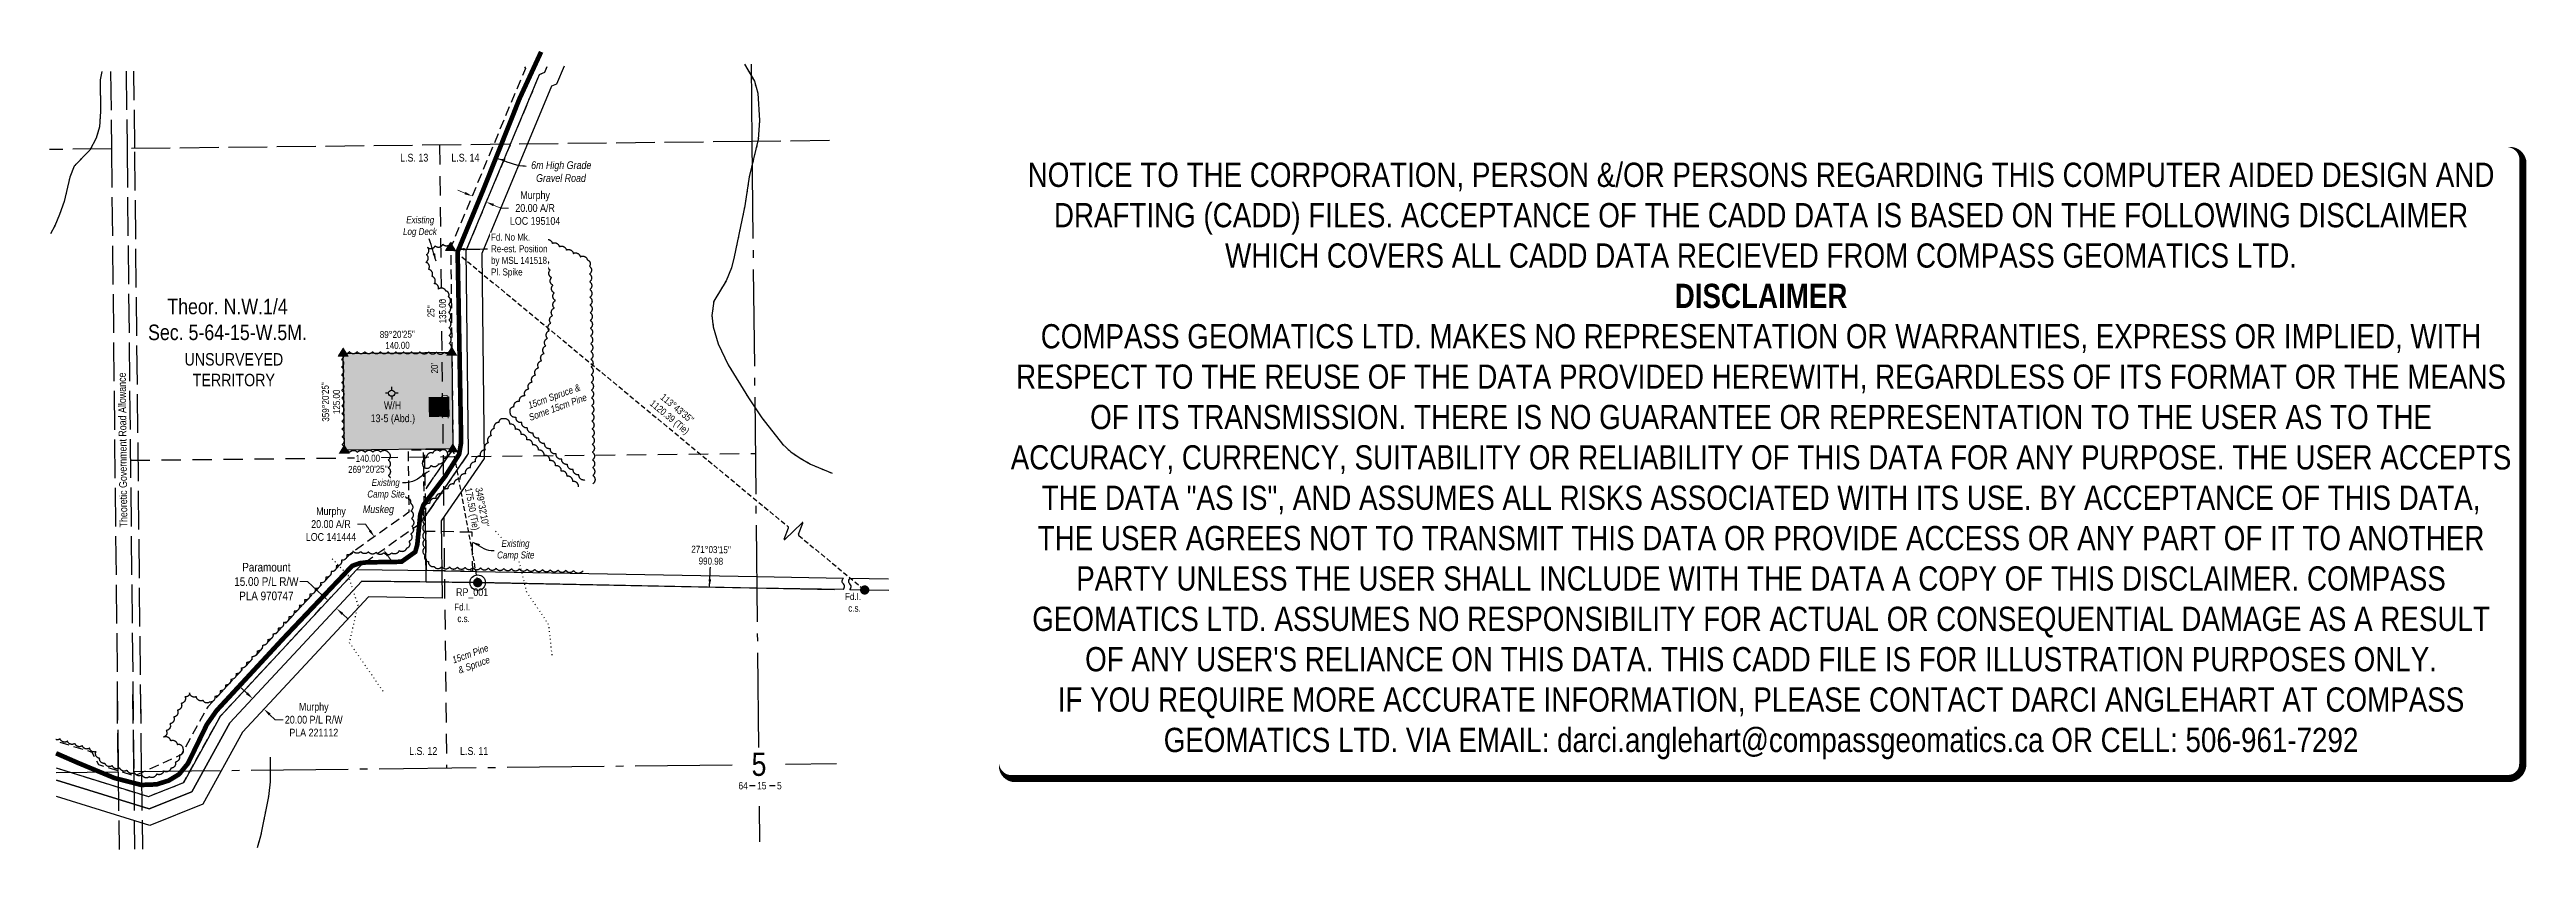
# Model space of a CAD drawing. Extents: x 548828 to 552022, y 6040302 to 6041334.
import ezdxf
from ezdxf.enums import TextEntityAlignment as Align

# ---------------------------------------------------------------- set-up
doc = ezdxf.new("R2010")
doc.units = 0
doc.header["$LTSCALE"] = 5
doc.header["$PDSIZE"] = 0.5
for name, pattern in [('0', [1, 1, 0]), ('foc-ACCESSROAD', [3.75, 2.5, -1.25]), ('foc-LSD', [8, 5, -3]), ('foc-QUARTERLINE', [33, 25, -3, 2, -3]), ('foc-TIELINE', [1.875, 1.25, -0.625]), ('foc-TOPO', [1, 0.2, -0.8]), ('foc-UNSURVEYED', [12.5, 10, -2.5]), ('foc-WHEELTRACKS', [2, 0.4, -1.6]), ('HIDDEN2', [4.7625, 3.175, -1.5875])]:
    doc.linetypes.add(name, pattern=pattern)
doc.layers.get('Defpoints').update_dxf_attribs({"color": 9})
for name, color, linetype in [('10', 1, 'Continuous'), ('35', 37, 'Continuous'), ('9', 3, 'Continuous'), ('AS-ROADS', 254, 'Continuous'), ('C-AR', 13, 'foc-ACCESSROAD'), ('C-RW', 13, 'Continuous'), ('C-SYMBOL', 7, 'Continuous'), ('C-WS-S', 13, 'Continuous'), ('F-RW', 190, 'Continuous'), ('L-BD', 7, 'Continuous'), ('L-BD1', 253, 'Continuous'), ('L-MON', 1, 'Continuous'), ('L-QSEC', 8, 'foc-QUARTERLINE'), ('L-ROAD-T', 7, 'Continuous'), ('L-SECLBL', 7, 'Continuous'), ('L-SECTION-LSD', 7, 'foc-LSD'), ('L-TIE', 7, 'foc-TIELINE'), ('L-UNS-T', 3, 'Continuous'), ('L-USEC', 7, 'foc-UNSURVEYED'), ('P-PROPOSED', 10, 'Continuous'), ('P-PROPOSED-H', 21, 'Continuous'), ('T-BUSH', 110, '0'), ('T-BUSH-T', 110, 'Continuous'), ('T-EXISTING TFA', 220, 'HIDDEN2'), ('T-EXISTING TFA-T', 220, 'Continuous'), ('T-GENERAL', 48, 'foc-TOPO'), ('T-WATER-P3', 160, 'foc-WHEELTRACKS')]:
    doc.layers.add(name, color=color, linetype=linetype)
for name, color, linetype, lineweight in [('AS-GENERAL', 48, 'Continuous', 18), ('C-AR-T', 13, 'Continuous', 9), ('C-RW-T', 13, 'Continuous', 9), ('C-WS-T', 13, 'Continuous', 9), ('F-RW-T', 190, 'Continuous', 9), ('T-TEXT', 48, 'Continuous', 18)]:
    doc.layers.add(name, color=color, linetype=linetype, lineweight=lineweight)
doc.layers.add('DISCLAIMER', color=7, linetype='Continuous', plot=False)
doc.styles.add('100L', font='ARIALN.TTF', dxfattribs={"height": 11})
doc.styles.add('175L', font='ARIALN.TTF', dxfattribs={"height": 20})
doc.styles.add('80', font='ARIALN.TTF', dxfattribs={"height": 10})
doc.styles.add('80CG', font='ARIALN.TTF', dxfattribs={"height": 10})
doc.styles.add('80L', font='ARIALN.TTF', dxfattribs={"height": 10})
doc.styles.add('80LS', font='ARIALNI.TTF', dxfattribs={"height": 10})
doc.styles.add('foc-LtypeFont', font='ARIALN.TTF', dxfattribs={"height": 7.35})
doc.styles.add('SIMPLEX', font='ARIALN.TTF')
doc.linetypes.add('foc-TOPO-flowdirection-NOLINE', pattern='A,0,[">",foc-LtypeFont,S=0.3,R=0,X=0,Y=-0.945],-20,[">",foc-LtypeFont,S=0.3,R=0,X=0,Y=-0.945],0', length=20)
doc.dimstyles.new('Compass 5 000', dxfattribs={"dimscale": 5, "dimtxt": 9, "dimasz": 2, "dimexe": 0.2, "dimexo": 0.0625, "dimgap": 0.5, "dimtad": 0, "dimtih": 1, "dimtoh": 1, "dimzin": 0, "dimdsep": 46, "dimtxsty": '80CG', "dimcen": 0.1, "dimse1": 1, "dimse2": 1, "dimclrd": 256, "dimclrt": 256, "dimaunit": 1, "dimadec": 4, "dimazin": 0, "dimtfac": 0.06, "dimtofl": 0, "dimtmove": 0, "dimatfit": 1, "dimfxl": 0.2, "dimtolj": 1, "dimtzin": 0, "dimlwd": -1, "dimarcsym": 0})

# ---------------------------------------------------------------- blocks, each defined once
blk = doc.blocks.new('L-SECLBL')
at = {"layer": '9', "color": 7}
for p, q in [((-5.1, -27.8), (-12.3, -27.8)), ((20.7, -27.8), (13.5, -27.8))]:
    blk.add_line(p, q, dxfattribs=at)
at = {"layer": '10', "color": 2, "style": 'SIMPLEX'}
blk.add_attdef('SEC', text='', height=30, dxfattribs=at).set_placement((0, 0), align=Align.MIDDLE)
at = {"layer": '10', "color": 5, "style": '80L'}
blk.add_attdef('TWP', text='', height=9.5, dxfattribs=at).set_placement((-14.4, -27.4), align=Align.MIDDLE_RIGHT)
blk.add_attdef('RGE', text='', height=9.5, dxfattribs=at).set_placement((3.6, -27.4), align=Align.MIDDLE_CENTER)
blk.add_attdef('MER', text='', height=9.5, dxfattribs=at).set_placement((23.2, -27.4), align=Align.MIDDLE_LEFT)
blk = doc.blocks.new('linebrk')
blk.add_lwpolyline([(0, 0.00175, -0.346152), (-0.00019, 0.0015), (-0.00314, 0.00055, 0.772575), (-0.00312, 0.00036), (0.00312, -0.00036, -0.772575), (0.00314, -0.00055), (0.00019, -0.0015, 0.346152), (0, -0.00175)], format="xyb")
blk = doc.blocks.new('*D35')
at = {"layer": 'C-AR-T', "transparency": 16777216}
for p, q in [((549363.8, 6041148.7), (549354.6, 6041152.6)), ((549400.8, 6041133.3), (549410, 6041129.5)), ((549410, 6041129.5), (549420, 6041129.5))]:
    blk.add_line(p, q, dxfattribs=at)
for points in [[(549364.5, 6041150.3), (549363.2, 6041147.2), (549373.1, 6041144.9)], [(549401.4, 6041134.9), (549400.1, 6041131.8), (549391.5, 6041137.2)]]:
    blk.add_solid(points, dxfattribs=at)
at = {"layer": 'Defpoints', "color": 0, "transparency": 16777216}
for p in [(549373.1, 6041144.9), (549364.2, 6041123.7), (549382.7, 6041116)]:
    blk.add_point(p, dxfattribs=at)
at = {"layer": 'C-AR-T', "transparency": 16777216, "insert": (549454.3, 6041129.5), "char_height": 10, "attachment_point": 5, "style": '80CG'}
blk.add_mtext('\\A1;Murphy\\P20.00 A/R\\PLOC 195104', dxfattribs=at)
blk = doc.blocks.new('*D36')
at = {"layer": 'C-AR-T', "transparency": 16777216}
for p, q in [((549235.4, 6040721.6), (549225.4, 6040721.6)), ((549241.2, 6040713.4), (549235.4, 6040721.6)), ((549264.4, 6040680.8), (549270.2, 6040672.7))]:
    blk.add_line(p, q, dxfattribs=at)
for points in [[(549242.5, 6040714.4), (549239.8, 6040712.4), (549247, 6040705.3)], [(549265.7, 6040681.8), (549263, 6040679.9), (549258.6, 6040689)]]:
    blk.add_solid(points, dxfattribs=at)
at = {"layer": 'Defpoints', "color": 0, "transparency": 16777216}
for p in [(549245.7, 6040704.4), (549247, 6040705.3), (549257.3, 6040688.1)]:
    blk.add_point(p, dxfattribs=at)
at = {"layer": 'C-AR-T', "transparency": 16777216, "insert": (549191.1, 6040721.6), "char_height": 10, "attachment_point": 5, "style": '80CG'}
blk.add_mtext('\\A1;Murphy\\P20.00 A/R\\PLOC 141444', dxfattribs=at)
blk = doc.blocks.new('*D37')
at = {"layer": 'C-RW-T', "transparency": 16777216}
for p, q in [((549082.7, 6040503.3), (549075.4, 6040510.1)), ((549112, 6040476), (549119.3, 6040469.2)), ((549119.3, 6040469.2), (549129.3, 6040469.2))]:
    blk.add_line(p, q, dxfattribs=at)
for points in [[(549083.9, 6040504.5), (549081.6, 6040502), (549090.1, 6040496.4)], [(549113.2, 6040477.2), (549110.9, 6040474.8), (549104.7, 6040482.8)]]:
    blk.add_solid(points, dxfattribs=at)
at = {"layer": 'Defpoints', "color": 0, "transparency": 16777216}
for p in [(549088.5, 6040494.8), (549103.2, 6040481.2), (549104.7, 6040482.8)]:
    blk.add_point(p, dxfattribs=at)
at = {"layer": 'C-RW-T', "transparency": 16777216, "insert": (549168.9, 6040469.2), "char_height": 10, "attachment_point": 5, "style": '80CG'}
blk.add_mtext('\\A1;Murphy\\P20.00 P/L R/W\\PPLA 221112', dxfattribs=at)
blk = doc.blocks.new('*D38')
at = {"layer": 'Defpoints', "color": 0, "transparency": 16777216}
for p in [(549187.6, 6040622.7), (549165.3, 6040598.7), (549176.3, 6040588.5)]:
    blk.add_point(p, dxfattribs=at)
at = {"layer": 'F-RW-T', "transparency": 16777216}
for p, q in [((549161, 6040647.4), (549151, 6040647.4)), ((549180.3, 6040629.5), (549161, 6040647.4)), ((549205.9, 6040605.6), (549213.2, 6040598.8))]:
    blk.add_line(p, q, dxfattribs=at)
for points in [[(549181.4, 6040630.7), (549179.1, 6040628.3), (549187.6, 6040622.7)], [(549207, 6040606.9), (549204.8, 6040604.4), (549198.6, 6040612.5)]]:
    blk.add_solid(points, dxfattribs=at)
at = {"layer": 'F-RW-T', "transparency": 16777216, "insert": (549107.8, 6040647.4), "char_height": 10, "attachment_point": 5, "style": '80CG'}
blk.add_mtext('\\A1;{\\H1.1111x;Paramount\\P15.00 P/L R/W\\PPLA 970747}', dxfattribs=at)
blk = doc.blocks.new('Gabd')
for p, q in [((-0.81, 0), (-1.62, 0)), ((0, 0.81), (0, 1.62)), ((1.62, 0), (0.81, 0)), ((0, -0.81), (0, -1.62))]:
    blk.add_line(p, q)
blk.add_circle((0, 0), 0.8)
blk = doc.blocks.new('TRIA')
blk.add_hatch(color=255).paths.add_polyline_path([(-0.04, 1.52), (-1.47, -0.87), (1.39, -0.87)])
blk = doc.blocks.new('TRIAA')
blk.add_blockref('TRIA', (0, 0))
blk = doc.blocks.new('TRIB')
at = {"color": 1}
blk.add_lwpolyline([(-1.12, -0.67), (-0.04, 1.13), (1.04, -0.67)], close=True, dxfattribs=at)
blk = doc.blocks.new('TRIBB')
blk.add_blockref('TRIB', (0, 0))
blk = doc.blocks.new('TRICC')
for name in ['TRIAA', 'TRIBB']:
    blk.add_blockref(name, (0, 0))
blk = doc.blocks.new('plspike')
blk.add_blockref('TRICC', (0, 0))
blk = doc.blocks.new('STRIA')
blk.add_hatch(color=255).paths.add_polyline_path([(-0.04, 1.52), (-1.47, -0.87), (1.39, -0.87)])
blk = doc.blocks.new('STRIAA')
blk.add_blockref('STRIA', (0, 0))
blk = doc.blocks.new('STRIB')
at = {"color": 1}
blk.add_solid([(-1.12, -0.67), (-0.04, 1.13), (1.04, -0.67)], dxfattribs=at)
blk = doc.blocks.new('STRIBB')
blk.add_blockref('STRIB', (0, 0))
blk = doc.blocks.new('STRICC')
for name in ['STRIAA', 'STRIBB']:
    blk.add_blockref(name, (0, 0))
blk = doc.blocks.new('fdspike')
blk.add_blockref('STRICC', (0, 0))
blk = doc.blocks.new('fdia')
at = {"color": 255, "const_width": 1}
blk.add_lwpolyline([(-0.5, 0, 1), (0.5, 0, 1)], format="xyb", close=True, dxfattribs=at)
blk = doc.blocks.new('Fdiaa')
blk.add_blockref('fdia', (0, 0))
blk = doc.blocks.new('fdib')
at = {"color": 1, "const_width": 1.6}
blk.add_lwpolyline([(-0.4, 0, 1), (0.4, 0, 1)], format="xyb", close=True, dxfattribs=at)
at = {"color": 1}
blk.add_circle((0, 0), 0.8, dxfattribs=at)
blk = doc.blocks.new('Fdibb')
blk.add_blockref('fdib', (0, 0))
blk = doc.blocks.new('fdicc')
for name in ['Fdibb', 'Fdiaa']:
    blk.add_blockref(name, (0, 0))
blk = doc.blocks.new('FDI')
blk.add_blockref('fdicc', (0, 0))
blk = doc.blocks.new('Disclaimer_Legal')
at = {"layer": 'DISCLAIMER', "color": 254, "flags": 128}
blk.add_lwpolyline([(-3613, -1105, 37.5, 37.5, 0), (4096, -1105, 37.5, 37.5, 0.414214), (4171, -1030, 37.5, 37.5, 0), (4171, 2079, 37.5, 0, 0.414214), (4096, 2154, 0, 0, 0), (-3613, 2154, 0, 0, 0.414214), (-3688, 2079, 0, 0, 0), (-3688, -1030, 0, 37.5, 0.414214)], format="xyseb", close=True, dxfattribs=at)
at = {"layer": 'DISCLAIMER', "color": 254, "insert": (242, 534), "char_height": 125, "width": 7717.57, "attachment_point": 5, "style": '80'}
blk.add_mtext('NOTICE TO THE CORPORATION, PERSON &/OR PERSONS REGARDING THIS COMPUTER AIDED DESIGN AND DRAFTING (CADD) FILES. ACCEPTANCE OF THE CADD DATA IS BASED ON THE FOLLOWING DISCLAIMER WHICH COVERS ALL CADD DATA RECIEVED FROM COMPASS GEOMATICS LTD.\\P{\\fArial Narrow|b1|i0|c0|p34;DISCLAIMER}\\PCOMPASS GEOMATICS LTD. MAKES NO REPRESENTATION OR WARRANTIES, EXPRESS OR IMPLIED, WITH RESPECT TO THE REUSE OF THE DATA PROVIDED HEREWITH, REGARDLESS OF ITS FORMAT OR THE MEANS OF ITS TRANSMISSION. THERE IS NO GUARANTEE OR REPRESENTATION TO THE USER AS TO THE ACCURACY, CURRENCY, SUITABILITY OR RELIABILITY OF THIS DATA FOR ANY PURPOSE. THE USER ACCEPTS THE DATA "AS IS", AND ASSUMES ALL RISKS ASSOCIATED WITH ITS USE. BY ACCEPTANCE OF THIS DATA, THE USER AGREES NOT TO TRANSMIT THIS DATA OR PROVIDE ACCESS OR ANY PART OF IT TO ANOTHER PARTY UNLESS THE USER SHALL INCLUDE WITH THE DATA A COPY OF THIS DISCLAIMER. COMPASS GEOMATICS LTD. ASSUMES NO RESPONSIBILITY FOR ACTUAL OR CONSEQUENTIAL DAMAGE AS A RESULT OF ANY USER\'S RELIANCE ON THIS DATA. THIS CADD FILE IS FOR ILLUSTRATION PURPOSES ONLY.\\PIF YOU REQUIRE MORE ACCURATE INFORMATION, PLEASE CONTACT DARCI ANGLEHART AT COMPASS GEOMATICS LTD. VIA EMAIL: darci.anglehart@compassgeomatics.ca OR CELL: 506-961-7292', dxfattribs=at)

msp = doc.modelspace()

# ---------------------------------------------------------------- hatches: boundary and pattern name
at = {"layer": 'P-PROPOSED-H'}
h = msp.add_hatch(color=256, dxfattribs=at)
h.dxf.hatch_style = 1
h.paths.add_polyline_path([(549207.019, 6040941.945), (549346.935, 6040943.517), (549348.413, 6040818.59), (549208.447, 6040817.017)])

# ---------------------------------------------------------------- linework, layer by layer
at = {"layer": '35', "color": 3}
msp.add_circle((549380.272, 6040646.101), 10, dxfattribs=at)
at = {"layer": 'AS-ROADS', "flags": 128}
msp.add_lwpolyline([(548836.606, 6040425.858, 5.997, 5.997, 0), (548864.841, 6040413.492, 5.997, 5.997, 0), (548911.976, 6040393.878, 5.997, 5.997, 0), (548946.595, 6040384.974, 5.997, 5.997, 0), (548966.195, 6040385.738, 5.997, 5.997, 0), (548981.723, 6040390.571, 5.997, 5.997, 0), (548995.214, 6040398.711, 5.997, 5.997, 0), (549006.694, 6040412.736, 5.997, 5.997, 0), (549031.145, 6040463.146, 5.997, 5.997, 0), (549043.618, 6040480.953, 5.997, 5.997, 0), (549129.456, 6040573.894, 5.997, 5.997, 0), (549218.36, 6040667.659, 5.997, 5.997, 0), (549228.287, 6040671.221, 5.997, 5.997, 0), (549237.196, 6040672.238, 5.997, 5.997, 0), (549281.997, 6040673.002, 5.997, 5.997, 0), (549299.849, 6040685.755, 5.997, 5.997, 0), (549302.394, 6040695.168, 5.997, 5.997, 0), (549306.226, 6040734.141, 5.997, 5.997, 0), (549310.298, 6040746.352, 5.997, 5.997, 0), (549338.57, 6040783.541, 5.997, 5.997, 0), (549356.401, 6040811.818, 5.997, 5.997, 0), (549358.951, 6040827.409, 5.997, 5.997, 0), (549356.154, 6040980.879, 5.997, 5.997, 0), (549354.388, 6041072.955, 5.997, 5.997, 0), (549387.684, 6041153.612, 5.997, 5.997, 0), (549434.106, 6041270.401, 5.997, 5.997, 0), (549462.072, 6041331.084, 5.997, 5.997, 0)], format="xyseb", dxfattribs=at)
at = {"layer": 'C-AR', "flags": 128}
for points in [[(549440.818, 6041311.923), (549441.738, 6041309.701), (549345.408, 6041078.436), (549348.402, 6040818.61), (549312.66, 6040766.49), (549313.062, 6040731.772), (549323.532, 6040746.999), (549368.463, 6040812.518), (549365.444, 6041074.55), (549460.191, 6041302.014), (549466.729, 6041304.722), (549469.865, 6041312.253)], [(548836.81, 6040406.944), (548955.743, 6040369.961), (549001.07, 6040388.092), (549048.428, 6040473.817), (549210.573, 6040648.146), (549228.961, 6040667.915), (549311.57, 6040726.684), (549310.527, 6040817.225), (549290.539, 6040816.994), (549291.462, 6040736.91), (549215.712, 6040683.022), (549032.119, 6040485.633), (548998.03, 6040423.926), (548937.429, 6040396.589), (548891.86, 6040410.759), (548883.311, 6040427.024), (548836.436, 6040441.6)]]:
    msp.add_lwpolyline(points, dxfattribs=at)
at = {"layer": 'C-RW', "flags": 128}
msp.add_lwpolyline([(549314.043, 6040646.958), (549314.043, 6040646.958), (549380.272, 6040646.101), (549840.392, 6040637.259)], dxfattribs=at)
at = {"layer": 'F-RW'}
for points in [[(548836.81, 6040406.958), (548955.85, 6040369.965), (548955.85, 6040369.965), (549001.197, 6040388.103), (549001.197, 6040388.103), (549048.579, 6040473.874), (549224.533, 6040663.05), (549322.865, 6040661.692), (549336.962, 6040661.433), (549379.36, 6040660.255), (549740.015, 6040654.031), (549851.922, 6040651.976)], [(549851.648, 6040637.06), (549740.179, 6040639.034), (549380.272, 6040646.101), (549230.957, 6040647.932), (549060.818, 6040465.008), (549011.738, 6040376.164), (548956.48, 6040354.061), (548956.48, 6040354.061), (548956.48, 6040354.061), (548956.48, 6040354.061), (548836.98, 6040391.197)], [(549910.239, 6040636.022), (549860.059, 6040636.911)], [(549860.329, 6040651.822), (549910.114, 6040650.907)], [(548836.81, 6040406.958), (548955.85, 6040369.965), (548955.85, 6040369.965), (549001.197, 6040388.103), (549001.197, 6040388.103), (549001.197, 6040388.103)], [(549011.738, 6040376.164), (548956.48, 6040354.061), (548956.48, 6040354.061), (548956.48, 6040354.061), (548956.48, 6040354.061), (548836.98, 6040391.197)]]:
    msp.add_lwpolyline(points, dxfattribs=at)
for points in [[(549851.648, 6040637.06, 0.09819619), (549853.033, 6040639.562, 0.11502491), (549853.231, 6040642.005, 0.18910183), (549851.785, 6040644.518, -0.18910183), (549850.339, 6040647.031, -0.11502491), (549850.537, 6040649.474, -0.09819619), (549851.922, 6040651.976)], [(549860.059, 6040636.911, 0.09819619), (549861.445, 6040639.413, 0.11502491), (549861.642, 6040641.856, 0.18910183), (549860.196, 6040644.369, -0.18910183), (549858.75, 6040646.882, -0.11502491), (549858.948, 6040649.325, -0.09819619), (549860.333, 6040651.827)]]:
    msp.add_lwpolyline(points, format="xyb", dxfattribs=at)
at = {"layer": 'L-QSEC'}
for p, q in [((549733.859, 6041215.304), (549742.434, 6040433.391)), ((549708.312, 6040410.678), (548936.818, 6040401.858)), ((549842.953, 6040412.217), (549777.344, 6040411.468)), ((548916.699, 6040401.639), (548836.877, 6040400.724)), ((549743.264, 6040357.695), (549743.771, 6040311.523))]:
    msp.add_line(p, q, dxfattribs=at)
msp.add_lwpolyline([(549732.763, 6041315.246), (549733.859, 6041215.294)], dxfattribs=at)
at = {"layer": 'L-SECTION-LSD'}
for p, q in [((549331, 6041210.719), (549340.195, 6040406.469)), ((548932.479, 6040803.99), (549738.273, 6040812.826))]:
    msp.add_line(p, q, dxfattribs=at)
at = {"layer": 'L-TIE', "flags": 128}
for points in [[(549348.413, 6040818.59), (549380.272, 6040646.101)], [(549794.195, 6040706.99), (549879.27, 6040636.571)]]:
    msp.add_lwpolyline(points, dxfattribs=at)
at = {"layer": 'L-USEC'}
for p, q in [((548906.944, 6041305.846), (548908.022, 6041205.894)), ((548927.059, 6041306.075), (548928.138, 6041206.111)), ((548938.179, 6041206.237), (548937.101, 6041306.189)), ((549733.859, 6041215.305), (548928.14, 6041206.134)), ((549833.8, 6041216.442), (549733.859, 6041215.304)), ((548908.022, 6041205.905), (548828.2, 6041204.994)), ((548908.022, 6041205.905), (548916.699, 6040401.641)), ((548928.141, 6041206.122), (548936.818, 6040401.858)), ((548946.856, 6040401.985), (548938.179, 6041206.248)), ((548916.699, 6040401.641), (548915.62, 6040501.635)), ((548936.818, 6040401.858), (548935.739, 6040501.866)), ((548946.856, 6040401.985), (548945.778, 6040501.981)), ((548916.699, 6040401.641), (548917.777, 6040301.676)), ((548916.699, 6040401.641), (548917.777, 6040301.676)), ((548936.818, 6040401.858), (548937.896, 6040301.916)), ((548936.818, 6040401.858), (548937.896, 6040301.916)), ((548946.856, 6040401.985), (548947.934, 6040302.036)), ((548946.856, 6040401.985), (548947.934, 6040302.036))]:
    msp.add_line(p, q, dxfattribs=at)
at = {"layer": 'P-PROPOSED', "flags": 128}
msp.add_lwpolyline([(549207.019, 6040941.945), (549346.935, 6040943.517), (549348.413, 6040818.59), (549208.447, 6040817.017)], close=True, dxfattribs=at)
at = {"layer": 'T-BUSH', "flags": 128}
for points in [[(549305.836, 6040943.872, 0.44104534), (549317.14, 6040943.948, 0.52056705), (549327.131, 6040943.683, 0.52056705), (549337.122, 6040943.414, 0.52056705), (549343.905, 6040944.984, 0.52056705), (549343.722, 6040954.977, 0.52056705), (549343.54, 6040964.97, 0.52056705), (549343.357, 6040974.963, 0.52056705), (549343.174, 6040984.956, 0.52056705), (549342.992, 6040994.949, 0.52056705), (549342.809, 6041004.942, 0.52056705), (549342.626, 6041014.935, 0.52056705), (549339.295, 6041022.38, 0.52056705), (549329.56, 6041024.645, 0.52056705), (549324.376, 6041031.804, 0.52056705), (549321.375, 6041041.335, 0.52056705), (549316.978, 6041050.31, 0.52056705), (549313.453, 6041059.451, 0.52056705), (549314.258, 6041069.413, 0.52056705), (549315.687, 6041078.817, 0.52056705), (549325.496, 6041080.734, 0.52056705), (549335.305, 6041082.651, 0.52056705), (549346.477, 6041084.835)], [(549518.266, 6040778.565, -0.52056705), (549510.887, 6040785.306, -0.52056705), (549503.508, 6040792.047, -0.52056705), (549496.129, 6040798.789, -0.52056705), (549488.75, 6040805.53, -0.52056705), (549481.371, 6040812.271, -0.52056705), (549473.991, 6040819.012, -0.52056705), (549466.612, 6040825.753, -0.52056705), (549459.233, 6040832.494, -0.52056705), (549451.854, 6040839.235, -0.52056705), (549444.475, 6040845.976, -0.52056705), (549437.096, 6040852.718, -0.52056705), (549429.717, 6040859.459, -0.52056705), (549422.338, 6040866.2, -0.52056705), (549427.158, 6040873.216, -0.52056705), (549434.226, 6040880.283, -0.52056705), (549441.294, 6040887.35, -0.52056705), (549446.016, 6040896.108, -0.52056705), (549450.488, 6040905.046, -0.52056705), (549454.856, 6040914.032, -0.52056705), (549458.743, 6040923.24, -0.52056705), (549462.63, 6040932.448, -0.52056705), (549465.839, 6040941.873, -0.52056705), (549468.031, 6040951.625, -0.52056705), (549470.224, 6040961.376, -0.52056705), (549472.417, 6040971.127, -0.52056705), (549474.609, 6040980.878, -0.52056705), (549476.802, 6040990.63, -0.52056705), (549478.994, 6041000.381, -0.52056705), (549480.688, 6041010.144, -0.52056705), (549478.962, 6041019.989, -0.52056705), (549477.236, 6041029.833, -0.52056705), (549475.511, 6041039.678, -0.52056705), (549473.785, 6041049.522, -0.52056705), (549472.059, 6041059.367, -0.52056705), (549470.333, 6041069.212, -0.52056705), (549468.607, 6041079.056, -0.52056705), (549467.445, 6041088.156, -0.52056705), (549476.454, 6041083.827, -0.52056705), (549485.463, 6041079.499, -0.52056705), (549494.471, 6041075.17, -0.52056705), (549503.48, 6041070.841, -0.52056705), (549512.493, 6041066.522, -0.52056705), (549521.697, 6041062.626, -0.52056705), (549524.361, 6041054.321, -0.52056705), (549524.521, 6041044.327, -0.52056705), (549524.682, 6041034.334, -0.52056705), (549524.843, 6041024.34, -0.52056705), (549525.003, 6041014.347, -0.52056705), (549525.164, 6041004.353, -0.52056705), (549525.325, 6040994.36, -0.52056705), (549525.485, 6040984.367, -0.52056705), (549525.646, 6040974.373, -0.52056705), (549525.807, 6040964.38, -0.52056705), (549525.967, 6040954.386, -0.52056705), (549526.128, 6040944.393, -0.52056705), (549526.289, 6040934.4, -0.52056705), (549526.45, 6040924.406, -0.52056705), (549526.61, 6040914.413, -0.52056705), (549526.771, 6040904.419, -0.52056705), (549526.932, 6040894.426, -0.52056705), (549527.092, 6040884.432, -0.52056705), (549527.253, 6040874.439, -0.52056705), (549527.414, 6040864.446, -0.52056705), (549527.574, 6040854.452, -0.52056705), (549527.735, 6040844.459, -0.52056705), (549527.896, 6040834.465, -0.52056705), (549528.056, 6040824.472, -0.52056705), (549528.217, 6040814.478, -0.52056705), (549528.378, 6040804.485, -0.52056705), (549528.538, 6040794.492, -0.52056705), (549528.699, 6040784.498, -0.52056705), (549528.873, 6040773.709, -0.52056705)], [(549305.836, 6040943.872, -0.47569537), (549294.77, 6040943.872, -0.52056705), (549284.775, 6040943.892, -0.52056705), (549274.781, 6040943.912, -0.52056705), (549264.786, 6040943.932, -0.52056705), (549254.791, 6040943.952, -0.52056705), (549244.797, 6040943.972, -0.52056705), (549234.802, 6040943.992, -0.52056705), (549224.808, 6040944.012, -0.52056705), (549214.813, 6040944.032, -0.52056705), (549204.818, 6040944.052, -0.52056705), (549204.721, 6040934.22, -0.52056705), (549204.786, 6040924.226, -0.52056705), (549204.851, 6040914.231, -0.52056705), (549204.916, 6040904.237, -0.52056705), (549204.982, 6040894.242, -0.52056705), (549205.047, 6040884.248, -0.52056705), (549205.112, 6040874.254, -0.52056705), (549205.177, 6040864.259, -0.52056705), (549205.243, 6040854.265, -0.52056705), (549205.308, 6040844.27, -0.52056705), (549205.373, 6040834.276, -0.52056705), (549205.438, 6040824.281, -0.52056705), (549205.503, 6040814.287, -0.52056705), (549215.187, 6040814.086, -0.52056705), (549225.181, 6040814.202, -0.52056705), (549235.175, 6040814.317, -0.52056705), (549245.169, 6040814.432, -0.52056705), (549255.163, 6040814.547, -0.52056705), (549264.811, 6040814.309, -0.52056705), (549264.919, 6040804.315, -0.52056705), (549265.028, 6040794.321, -0.52056705), (549265.136, 6040784.327, -0.52056705), (549265.244, 6040774.333, -0.52056705), (549265.352, 6040764.338, -0.52056705), (549268.073, 6040756.835, -0.52056705), (549278.05, 6040756.248, -0.52056705), (549288.028, 6040755.662, -0.52056705), (549293.546, 6040748.646, -0.52056705), (549294.219, 6040738.674, -0.52056705), (549294.891, 6040728.702, -0.52056705), (549295.564, 6040718.73, -0.52056705), (549293.988, 6040708.954, -0.52056705), (549291.598, 6040699.249, -0.52056705), (549288.439, 6040690.269, -0.52056705), (549278.895, 6040687.3, -0.52056705), (549269.352, 6040684.331, -0.52056705), (549259.383, 6040684.764, -0.52056705), (549249.403, 6040685.294, -0.52056705), (549239.422, 6040685.824, -0.52056705), (549229.442, 6040686.354, -0.52056705), (549219.461, 6040686.884, -0.52056705), (549211.556, 6040682.28, -0.52056705), (549204.75, 6040674.961, -0.52056705), (549197.943, 6040667.643, -0.52056705), (549191.136, 6040660.325, -0.52056705), (549184.329, 6040653.006, -0.52056705), (549177.522, 6040645.688, -0.52056705), (549170.715, 6040638.369, -0.52056705), (549163.908, 6040631.051, -0.52056705), (549157.101, 6040623.733, -0.52056705), (549150.294, 6040616.414, -0.52056705), (549143.488, 6040609.096, -0.52056705), (549136.681, 6040601.778, -0.52056705), (549129.874, 6040594.459, -0.52056705), (549123.067, 6040587.141, -0.52056705), (549116.26, 6040579.822, -0.52056705), (549109.453, 6040572.504, -0.52056705), (549102.646, 6040565.186, -0.52056705), (549095.839, 6040557.867, -0.52056705), (549089.032, 6040550.549, -0.52056705), (549082.226, 6040543.231, -0.52056705), (549075.419, 6040535.912, -0.52056705), (549068.612, 6040528.594, -0.52056705), (549061.805, 6040521.275, -0.52056705), (549054.998, 6040513.957, -0.52056705), (549048.191, 6040506.639, -0.52056705), (549041.384, 6040499.32, -0.52056705), (549034.577, 6040492.002, -0.52056705), (549026.263, 6040494.12, -0.52056705), (549017.514, 6040498.953, -0.52056705), (549008.766, 6040503.786, -0.52056705), (549002.801, 6040498.964, -0.52056705), (548997.968, 6040490.216, -0.52056705), (548993.135, 6040481.467, -0.52056705), (548988.302, 6040472.719, -0.52056705), (548983.469, 6040463.971, -0.52056705), (548978.636, 6040455.222, -0.52056705), (548975.307, 6040446.907, -0.52056705), (548984.055, 6040442.074, -0.52056705), (548992.804, 6040437.241, -0.52056705), (549000.049, 6040431.975, -0.52056705), (548995.216, 6040423.227, -0.52056705), (548990.383, 6040414.478, -0.52056705), (548984.719, 6040406.67, -0.52056705), (548975.441, 6040402.954, -0.52056705), (548966.163, 6040399.238, -0.52056705), (548956.885, 6040395.521, -0.52056705), (548947.357, 6040398.104, -0.52056705), (548937.813, 6040401.072, -0.52056705), (548928.269, 6040404.038, -0.52056705), (548918.724, 6040407.004, -0.52056705), (548909.18, 6040409.971, -0.52056705), (548899.636, 6040412.937, -0.52056705), (548892.852, 6040419.22, -0.52056705), (548888.202, 6040428.067, -0.52056705), (548880.001, 6040432.648, -0.52056705), (548870.457, 6040435.616, -0.52056705), (548860.913, 6040438.583, -0.52056705), (548851.369, 6040441.551, -0.52056705), (548841.826, 6040444.519, -0.23881639), (548836.415, 6040443.564, -0.23881639)], [(549510.175, 6040769.708, 0.52056705), (549502.796, 6040776.449, 0.52056705), (549495.416, 6040783.19, 0.52056705), (549488.037, 6040789.931, 0.52056705), (549480.658, 6040796.672, 0.52056705), (549473.279, 6040803.414, 0.52056705), (549465.9, 6040810.155, 0.52056705), (549458.521, 6040816.896, 0.52056705), (549451.142, 6040823.637, 0.52056705), (549443.763, 6040830.378, 0.52056705), (549436.383, 6040837.119, 0.52056705), (549429.004, 6040843.86, 0.52056705), (549421.625, 6040850.601, 0.52056705), (549414.246, 6040857.343, 0.52056705), (549407.489, 6040852.759, 0.52056705), (549401.459, 6040844.899, 0.52056705), (549397.657, 6040835.656, 0.52056705), (549393.854, 6040826.412, 0.52056705), (549389.969, 6040817.219, 0.52056705), (549383.59, 6040809.525, 0.52056705), (549377.211, 6040801.83, 0.52056705), (549370.832, 6040794.136, 0.52056705), (549364.453, 6040786.442, 0.52056705), (549357.463, 6040779.372, 0.52056705), (549349.636, 6040773.156, 0.52056705), (549341.81, 6040766.939, 0.52056705), (549333.983, 6040760.723, 0.52056705), (549326.157, 6040754.507, 0.52056705), (549318.331, 6040748.291, 0.52056705), (549311.763, 6040741.473, 0.52056705), (549311.84, 6040731.478, 0.52056705), (549311.917, 6040721.484, 0.52056705), (549311.994, 6040711.489, 0.52056705), (549312.071, 6040701.495, 0.52056705), (549312.148, 6040691.501, 0.52056705), (549312.225, 6040681.506, 0.52056705), (549316.765, 6040673.325, 0.52056705), (549324.056, 6040666.957, 0.52056705), (549334.047, 6040666.669, 0.52056705), (549344.038, 6040666.381, 0.52056705), (549354.028, 6040666.094, 0.52056705), (549364.019, 6040665.806, 0.52056705), (549374.009, 6040665.518, 0.52056705), (549384, 6040665.231, 0.52056705), (549393.99, 6040664.943, 0.52056705), (549403.981, 6040664.655, 0.52056705), (549413.972, 6040664.368, 0.52056705), (549423.962, 6040664.08, 0.52056705), (549433.953, 6040663.792, 0.52056705), (549443.943, 6040663.505, 0.52056705), (549453.934, 6040663.217, 0.52056705), (549463.924, 6040662.929, 0.52056705), (549473.915, 6040662.641, 0.52056705), (549483.906, 6040662.354, 0.52056705), (549493.896, 6040662.066, 0.52056705), (549503.887, 6040661.778, 0.52056705), (549516.112, 6040661.426, 0.52056705)]]:
    msp.add_lwpolyline(points, format="xyb", dxfattribs=at)
msp.add_lwpolyline([(549310.583, 6040795.221, 0.52056705), (549320.34, 6040797.389, 0.52056705), (549330.096, 6040799.558, 0.52056705), (549336.675, 6040806.352, 0.52056705), (549340.982, 6040814.602, 0.52056705), (549331.582, 6040815.627, 0.52056705), (549322.292, 6040813.242, 0.52056705), (549314.171, 6040807.415, 0.52056705)], format="xyb", close=True, dxfattribs=at)
at = {"layer": 'T-EXISTING TFA', "flags": 128}
for points in [[(549321.368, 6040818.28), (549348.432, 6040818.592), (549312.66, 6040766.49), (549312.061, 6040818.191)], [(549373.274, 6040711.111), (549313.288, 6040712.233), (549313.866, 6040662.262), (549373.852, 6040661.14)]]:
    msp.add_lwpolyline(points, close=True, dxfattribs=at)
at = {"layer": 'T-GENERAL', "flags": 128}
for points in [[(549403.323, 6040712.457), (549431.737, 6040680.655), (549443.103, 6040634.089), (549463.94, 6040603.802), (549471.541, 6040591.905), (549476.087, 6040550.639)], [(549258.244, 6040505.966), (549215.055, 6040568.433), (549226.041, 6040616.892), (549213.539, 6040655.13), (549191.944, 6040677.467)]]:
    msp.add_lwpolyline(points, dxfattribs=at)
at = {"layer": 'T-WATER-P3', "flags": 128}
for points in [[(548895.712, 6041305.718), (548893.276, 6041295.147), (548894.095, 6041254.141), (548892.421, 6041234.268), (548888.532, 6041219.765), (548880.059, 6041204.344), (548859.903, 6041183.49), (548854.436, 6041169.522), (548847.014, 6041137.865), (548840.988, 6041121.132), (548835.003, 6041106.419), (548835.003, 6041106.419), (548829.375, 6041096.037)], [(548895.718, 6041305.754), (548893.276, 6041295.157), (548894.095, 6041254.151), (548892.421, 6041234.279), (548888.532, 6041219.775), (548880.059, 6041204.355), (548859.903, 6041183.501), (548854.436, 6041169.533), (548847.014, 6041137.875), (548840.988, 6041121.142), (548835.003, 6041106.43), (548835.002, 6041106.428)], [(549724.233, 6041315.194), (549736.993, 6041293.159), (549741.548, 6041277.652), (549743.536, 6041242.39), (549742.097, 6041217.952), (549730.506, 6041169.787), (549724.73, 6041132.304), (549711.183, 6041066.709), (549707.383, 6041052.189), (549700.587, 6041035.642), (549684.591, 6041009.505), (549682.282, 6040990.878), (549684.085, 6040975.994), (549690.169, 6040954.377), (549703.379, 6040927.063), (549729.327, 6040884.706), (549746.687, 6040858.762), (549773.243, 6040824.985), (549784.119, 6040814.923), (549796.209, 6040806.686), (549809.346, 6040799.134), (549837.685, 6040786.962), (549838.695, 6040786.299)], [(549724.253, 6041315.149), (549736.993, 6041293.148), (549741.548, 6041277.641), (549743.536, 6041242.379), (549742.097, 6041217.941), (549730.506, 6041169.776), (549724.73, 6041132.294), (549711.183, 6041066.699), (549707.383, 6041052.179), (549700.587, 6041035.632), (549684.591, 6041009.494), (549682.282, 6040990.868), (549684.085, 6040975.983), (549690.169, 6040954.367), (549703.379, 6040927.053), (549729.327, 6040884.696), (549746.687, 6040858.752), (549773.243, 6040824.974), (549784.119, 6040814.913), (549796.209, 6040806.676), (549809.346, 6040799.123), (549837.285, 6040787.124)], [(549112.699, 6040420.884), (549112.764, 6040388.993), (549110.419, 6040370.026), (549100.347, 6040318.777), (549095.857, 6040303.799)]]:
    msp.add_lwpolyline(points, dxfattribs=at)
at = {"layer": 'T-WATER-P3', "linetype": 'foc-TOPO-flowdirection-NOLINE', "flags": 128}
for points in [[(548895.712, 6041305.718), (548893.276, 6041295.147), (548894.095, 6041254.141), (548892.421, 6041234.268), (548888.532, 6041219.765), (548880.059, 6041204.344), (548859.903, 6041183.49), (548854.436, 6041169.522), (548847.014, 6041137.865), (548840.988, 6041121.132), (548835.003, 6041106.419), (548835.003, 6041106.419), (548829.375, 6041096.037)], [(549724.253, 6041315.149), (549736.993, 6041293.148), (549741.548, 6041277.641), (549743.536, 6041242.379), (549742.097, 6041217.941), (549730.506, 6041169.776), (549724.73, 6041132.294), (549711.183, 6041066.699), (549707.383, 6041052.179), (549700.587, 6041035.632), (549684.591, 6041009.494), (549682.282, 6040990.868), (549684.085, 6040975.983), (549690.169, 6040954.367), (549703.379, 6040927.053), (549729.327, 6040884.696), (549746.687, 6040858.752), (549773.243, 6040824.974), (549784.119, 6040814.913), (549796.209, 6040806.676), (549809.346, 6040799.123), (549837.285, 6040787.124)], [(549112.699, 6040420.884), (549112.764, 6040388.993), (549110.419, 6040370.026), (549100.347, 6040318.777), (549095.857, 6040303.799)]]:
    msp.add_lwpolyline(points, dxfattribs=at)

# ---------------------------------------------------------------- block references
at = {"color": 3, "xscale": 0.25, "yscale": 0.25, "zscale": 0.25}
msp.add_blockref('Disclaimer_Legal', (550974.574, 6040669.524), dxfattribs=at)
at = {"layer": 'C-WS-S', "xscale": 4.999999999999975, "yscale": 4.999999999999975, "zscale": 4.999999999999975}
msp.add_blockref('Gabd', (549269.452, 6040890.539), dxfattribs=at)
at = {"layer": 'L-MON', "color": 2, "xscale": 5.000000000000009, "yscale": 5.000000000000009, "zscale": 5.000000000000009}
for name, p in [('plspike', (549345.418, 6041078.457)), ('plspike', (549207.02, 6040941.945)), ('plspike', (549346.979, 6040943.517)), ('fdspike', (549348.413, 6040818.59)), ('FDI', (549380.272, 6040646.101))]:
    msp.add_blockref(name, p, dxfattribs=at)
at = {"layer": 'L-MON', "xscale": 4.997312599999979, "yscale": 4.997312599999979, "zscale": 4.997312599999979}
msp.add_blockref('FDI', (549879.27, 6040636.571), dxfattribs=at)
at = {"layer": 'L-SECLBL', "color": 230}
msp.add_blockref('L-SECLBL', (549743.008, 6040411.468), dxfattribs=at).add_auto_attribs({'SEC': '5', 'TWP': '64', 'RGE': '15', 'MER': '5'})
at = {"layer": 'L-TIE', "xscale": 4997.312600000006, "yscale": 4997.312600000006, "zscale": 4997.312600000006, "rotation": 230.3843403163698}
msp.add_blockref('linebrk', (549787.47, 6040712.556), dxfattribs=at)

# ---------------------------------------------------------------- texts
at = {"layer": '35', "color": 3, "style": '80'}
msp.add_attdef('RP_001', (549352.374, 6040628.764), 'RP', height=10, dxfattribs=at)
at = {"layer": 'AS-GENERAL', "insert": (549448.67, 6041189.835), "char_height": 9.99462, "attachment_point": 1, "style": '80L'}
msp.add_mtext_dynamic_manual_height_columns('\\pi0.54805;{\\fArial Narrow|b0|i1|c0|p34;6m High Grade \\P\\pi6.885;Gravel Road}', width=77.49427, gutter_width=50, heights=[0], dxfattribs=at)
at = {"layer": 'C-WS-T', "insert": (549189.61, 6040879.829), "char_height": 10, "attachment_point": 1, "style": '80L'}
msp.add_mtext_dynamic_manual_height_columns('\\pi69.76;W/H\\P\\pi52.645;13-5 (Abd.)', width=160.67214, gutter_width=50.026, heights=[0], dxfattribs=at)
at = {"layer": 'L-BD', "style": '80L'}
for s, rotation, p in [("113°43'35''", 320.38434, (549637.546, 6040871.015)), ('1120.39 (Tie)', 320.38434, (549627.162, 6040858.924)), ('175.50 (Tie)', 280.4647, (549372.219, 6040740.954)), ("349°32'10''", 280.4647, (549386.224, 6040743.541))]:
    msp.add_text(s, height=8.99516, rotation=rotation, dxfattribs=at).set_placement(p, align=Align.MIDDLE)
at = {"layer": 'L-BD', "insert": (549681.314, 6040693.289), "char_height": 8.99516, "width": 51.22914, "attachment_point": 2, "rotation": 358.9453, "style": '80L'}
msp.add_mtext("271°03'15'' 990.98", dxfattribs=at)
at = {"layer": 'L-BD1', "style": '80L'}
for s, rotation, p in [("89°20'25''", 0.6435, (549276.711, 6040966.466)), ('140.00', 0.6435, (549276.871, 6040952.225)), ("20'", 90.6728, (549324.674, 6040922.766)), ('359°20\'25"', 90.6667, (549184.011, 6040879.186)), ('125.00', 90.6667, (549198.252, 6040879.352))]:
    msp.add_text(s, height=8.9952, rotation=rotation, dxfattribs=at).set_placement(p, align=Align.MIDDLE)
at = {"layer": 'L-BD1', "insert": (549318.546, 6040872.742), "char_height": 8.99516, "width": 22.99206, "attachment_point": 2, "rotation": 90.6728, "style": '80L', "bg_fill": 1, "box_fill_scale": 1.15, "bg_fill_color": 21, "bg_fill_transparency": 0}
msp.add_mtext('179° 125.00', dxfattribs=at)
at = {"layer": 'L-MON', "char_height": 8.99516, "attachment_point": 1, "style": '80L'}
for insert in [(549853.062, 6040632.63), (549349.062, 6040619.124)]:
    msp.add_mtext_dynamic_manual_height_columns('\\pi0.96577;Fd.I.\\P\\pi5.0829;c.s.', width=19.83966, gutter_width=45, heights=[0], dxfattribs=dict(at, insert=insert))
at = {"layer": 'L-ROAD-T', "style": '80L'}
msp.add_text('Theoretic Government Road Allowance', height=10, rotation=90.597453, dxfattribs=at).set_placement((548922.531, 6040817.247), align=Align.MIDDLE_CENTER)
at = {"layer": 'L-UNS-T', "color": 3, "insert": (549065.876, 6040920.793), "char_height": 16, "attachment_point": 5, "style": '80L'}
msp.add_mtext_dynamic_manual_height_columns('UNSURVEYED TERRITORY', width=126.48066, gutter_width=47.525, heights=[0], dxfattribs=at)
at = {"layer": 'T-BUSH-T', "insert": (549304.963, 6040535.103), "char_height": 8.99524, "attachment_point": 1, "rotation": 20, "style": '80L'}
msp.add_mtext_dynamic_manual_height_columns('\\pi43.971;{\\fArial Narrow|b0|i1|c0|p34;15cm Pine\\P\\pi46.763;& Spruce}', width=134.84539, gutter_width=0, heights=[0], dxfattribs=at)
at = {"layer": 'T-EXISTING TFA-T', "insert": (549283.817, 6041118.731), "char_height": 8.99516, "attachment_point": 1, "style": '80L'}
msp.add_mtext_dynamic_manual_height_columns('\\pi4.3151;{\\fArial Narrow|b0|i1|c0|p34;Existing \\P\\pi0.22866;Log Deck}', width=44.19368, gutter_width=45, heights=[0], dxfattribs=at)

# ---------------------------------------------------------------- dimensions: what is measured, and where the dimension line sits
at = {"layer": 'C-RW-T'}
dim = msp.add_aligned_dim(p1=(549088.518, 6040494.79), p2=(549103.163, 6040481.169), distance=2.257, text='Murphy\\P20.00 P/L R/W\\PPLA 221112', dimstyle='Compass 5 000', override={"dimtxt": 10}, dxfattribs=at)
dim.commit()
dim.dimension.update_dxf_attribs({"geometry": '*D37', "text_midpoint": (549168.885, 6040469.201)})
at = {"layer": 'F-RW-T'}
dim = msp.add_linear_dim(base=(549187.59, 6040622.662), p1=(549176.262, 6040588.473), p2=(549165.285, 6040598.684), angle=137.071274, text='{\\H1.1111x;Paramount\\P15.00 P/L R/W\\PPLA 970747}', dimstyle='Compass 5 000', dxfattribs=at)
dim.commit()
dim.dimension.update_dxf_attribs({"geometry": '*D38', "text_midpoint": (549107.838, 6040647.405), "dimtype": 161})

# ---------------------------------------------------------------- leaders
at = {"layer": 'AS-GENERAL', "path_type": 1}
msp.add_leader([(549405.87, 6041193.415), (549438.525, 6041183.873), (549442.676, 6041183.735)], dimstyle='Compass 5 000', override={"dimgap": 0.5, "dimtad": 0}, dxfattribs=at)
at = {"layer": 'L-BD', "path_type": 1}
msp.add_leader([(549679.239, 6040640.356), (549680.332, 6040666.106)], dimstyle='Compass 5 000', override={"dimgap": 0.5, "dimtad": 0}, dxfattribs=at)
at = {"layer": 'L-MON', "path_type": 1}
msp.add_leader([(549353.583, 6041076.288), (549393.097, 6041076.706)], dimstyle='Compass 5 000', override={"dimgap": 0.5, "dimtad": 0}, dxfattribs=at)
at = {"layer": 'T-EXISTING TFA-T', "path_type": 1}
msp.add_leader([(549326.742, 6041060.99), (549317.885, 6041089.606)], dimstyle='Compass 5 000', override={"dimgap": 0.5, "dimtad": 0}, dxfattribs=at)

# ---------------------------------------------------------------- next in the draw order: texts
at = {"layer": 'C-SYMBOL', "color": 3, "insert": (549057.695, 6041012.386), "char_height": 19.98942, "width": 203.13478, "attachment_point": 2, "style": '175L', "bg_fill": 3, "box_fill_scale": 1.15, "bg_fill_color": 256, "bg_fill_true_color": 256, "bg_fill_transparency": 0}
msp.add_mtext('Theor. N.W.1/4 \\PSec. 5-64-15-W.5M.', dxfattribs=at)

# ---------------------------------------------------------------- next in the draw order: linework, layer by layer
at = {"layer": 'C-RW'}
for points in [[(548836.98, 6040391.197), (548956.48, 6040354.061), (549011.738, 6040376.164), (549060.818, 6040465.008), (549230.957, 6040647.932), (549314.043, 6040646.958), (549313.062, 6040731.772), (549368.463, 6040812.518), (549365.444, 6041074.55), (549460.182, 6041302.01), (549466.729, 6041304.722), (549469.865, 6041312.253)], [(549491.621, 6041312.501), (549482.008, 6041289.414), (549475.459, 6041286.702), (549385.479, 6041070.663), (549388.524, 6040806.424), (549333.123, 6040725.679), (549334.276, 6040626.063), (549239.521, 6040627.774), (549077.136, 6040453.186), (549025.793, 6040360.245), (548957.32, 6040332.857), (548837.206, 6040370.183)]]:
    msp.add_lwpolyline(points, dxfattribs=at)

# ---------------------------------------------------------------- next in the draw order: texts
at = {"layer": 'L-SECTION-LSD', "attachment_point": 1, "style": '100L', "bg_fill": 3, "box_fill_scale": 1.5, "bg_fill_color": 256, "bg_fill_transparency": 0}
for s, width, insert, char_height in [('\\pi1.9076;L.S. 13', 36.83422, (549278.336, 6041199.475), 9.99463), ('L.S. 14', 36.9982, (549346.259, 6041199.475), 9.9946), ('\\pi2.2464;L.S. 12', 37.11172, (549289.637, 6040433.772), 9.99463), ('L.S. 11', 36.4495, (549357.56, 6040433.772), 9.9946)]:
    msp.add_mtext_dynamic_manual_height_columns(s, width=width, gutter_width=55, heights=[0], dxfattribs=dict(at, insert=insert, char_height=char_height))
at = {"layer": 'T-EXISTING TFA-T', "char_height": 9, "attachment_point": 1, "style": '80L', "bg_fill": 3, "box_fill_scale": 1.15, "bg_fill_color": 256, "bg_fill_true_color": 256, "bg_fill_transparency": 0}
for insert in [(549237.459, 6040779.92), (549404.8, 6040701.249)]:
    msp.add_mtext_dynamic_manual_height_columns('\\pi6.1903;{\\fArial Narrow|b0|i1|c0|p34;Existing\\P\\pi0.51158;Camp Site}', width=47.96312, gutter_width=45, heights=[0], dxfattribs=dict(at, insert=insert))

# ---------------------------------------------------------------- next in the draw order: linework, layer by layer
at = {"layer": 'L-TIE', "flags": 128}
msp.add_lwpolyline([(549345.418, 6041078.457), (549780.745, 6040718.123)], dxfattribs=at)

# ---------------------------------------------------------------- next in the draw order: texts
at = {"layer": 'L-BD', "style": '80L'}
msp.add_text("269°20'25''", height=8.99516, rotation=0.6439, dxfattribs=at).set_placement((549238.668, 6040792.429), align=Align.MIDDLE)
at = {"layer": 'T-TEXT', "insert": (549232.217, 6040745.853), "char_height": 9.99471, "attachment_point": 1, "style": '80L'}
msp.add_mtext_dynamic_manual_height_columns('{\\fArial Narrow|b0|i1|c0|p34;Muskeg}', width=24.95161, gutter_width=50.026, heights=[0], dxfattribs=at)

# ---------------------------------------------------------------- next in the draw order: dimensions: what is measured, and where the dimension line sits
at = {"layer": 'C-AR-T'}
dim = msp.add_linear_dim(base=(549373.06, 6041144.874), p1=(549382.715, 6041116.012), p2=(549364.243, 6041123.706), angle=157.387825, text='Murphy\\P20.00 A/R\\PLOC 195104', dimstyle='Compass 5 000', dxfattribs=at)
dim.commit()
dim.dimension.update_dxf_attribs({"geometry": '*D35', "text_midpoint": (549454.285, 6041129.491), "dimtype": 161})
dim = msp.add_aligned_dim(p1=(549257.285, 6040688.065), p2=(549245.698, 6040704.354), distance=-1.561, text='Murphy\\P20.00 A/R\\PLOC 141444', dimstyle='Compass 5 000', dxfattribs=at)
dim.commit()
dim.dimension.update_dxf_attribs({"geometry": '*D36', "text_midpoint": (549191.085, 6040721.555)})

# ---------------------------------------------------------------- next in the draw order: leaders
at = {"layer": 'T-EXISTING TFA-T', "path_type": 1}
for points in [[(549317.843, 6040789.98), (549292.575, 6040775.525), (549283.301, 6040774.675)], [(549373.42, 6040698.485), (549397.549, 6040687.446), (549401.347, 6040687.446)]]:
    msp.add_leader(points, dimstyle='Compass 5 000', override={"dimgap": 0.5, "dimtad": 0}, dxfattribs=at)

# ---------------------------------------------------------------- next in the draw order: texts
at = {"layer": 'L-BD', "insert": (549238.609, 6040811.049), "char_height": 8.9952, "width": 31.62112, "attachment_point": 2, "rotation": 0.6439, "style": '80L', "bg_fill": 3, "box_fill_scale": 1.15, "bg_fill_color": 256, "bg_fill_true_color": 256, "bg_fill_transparency": 0}
msp.add_mtext('140.00', dxfattribs=at)
at = {"layer": 'L-BD1', "insert": (549315.517, 6040996.181), "char_height": 8.99516, "width": 22.94227, "attachment_point": 2, "rotation": 90.6485, "style": '80L', "bg_fill": 3, "box_fill_scale": 1.15, "bg_fill_color": 256, "bg_fill_true_color": 256, "bg_fill_transparency": 0}
msp.add_mtext("25'' 135.00", dxfattribs=at)
at = {"layer": 'L-MON', "insert": (549397.471, 6041096.453), "char_height": 8.99516, "attachment_point": 1, "style": '80L', "bg_fill": 3, "box_fill_scale": 1.15, "bg_fill_color": 256, "bg_fill_true_color": 256, "bg_fill_transparency": 0}
msp.add_mtext_dynamic_manual_height_columns('Fd. No Mk.\\PRe-est. Position\\Pby MSL 141518\\PPl. Spike', width=72.14525, gutter_width=45, heights=[0], dxfattribs=at)
at = {"layer": 'T-BUSH-T', "insert": (549439.641, 6040877.169), "char_height": 8.99524, "attachment_point": 1, "rotation": 20, "style": '80LS', "bg_fill": 3, "box_fill_scale": 1.15, "bg_fill_color": 256, "bg_fill_true_color": 256, "bg_fill_transparency": 0}
msp.add_mtext_dynamic_manual_height_columns('\\pi4.7903;15cm Spruce &\\P\\pi0.43079;Some 15cm Pine', width=78.3458, gutter_width=50, heights=[0], dxfattribs=at)

# ---------------------------------------------------------------- next in the draw order: block references
at = {"layer": 'L-MON', "color": 2, "xscale": 5.000000000000009, "yscale": 5.000000000000009, "zscale": 5.000000000000009}
msp.add_blockref('fdspike', (549208.447, 6040817.017), dxfattribs=at)

doc.saveas('drawing.dxf')
